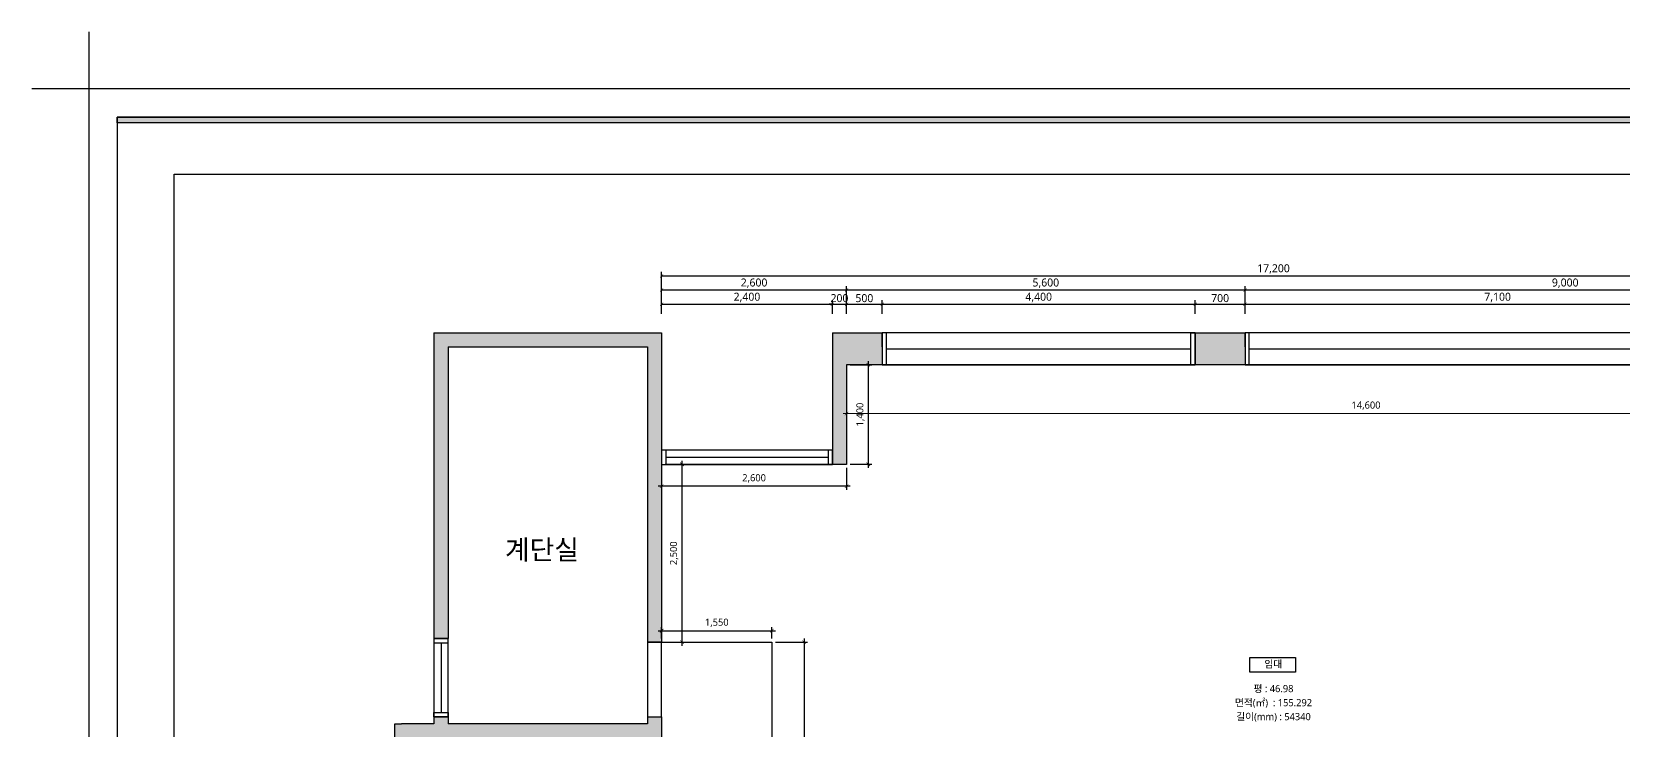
# Model space of a CAD drawing. Header units: metres. Extents: x 11578468 to 47831421, y -58341524 to -14256839.
# Drawn here: x 23808307 to 23830672, y -29025304 to -29015487 of the extents above; entities that cross this region are included whole.
import ezdxf
from ezdxf.enums import TextEntityAlignment as Align

# ---------------------------------------------------------------- set-up
doc = ezdxf.new("R2010")
doc.units = ezdxf.units.M
doc.header["$LTSCALE"] = 50
doc.header["$MEASUREMENT"] = 0
doc.linetypes.add('CEN', pattern=[62, 60, -1, 0, -1])
doc.layers.get('0').update_dxf_attribs({"linetype": 'CONTINUOUS'})
doc.layers.get('DEFPOINTS').update_dxf_attribs({"linetype": 'CONTINUOUS'})
for name, color, linetype in [('0-ELC TEXT', 7, 'CONTINUOUS'), ('3.기호.계단선', 30, 'CONTINUOUS'), ('CEN', 250, 'CEN'), ('FORM(YOURNAME)-1', 1, 'CONTINUOUS'), ('FORM(YOURNAME)-11', 1, 'CONTINUOUS'), ('wall', 3, 'CONTINUOUS'), ('WIN', 4, 'CONTINUOUS')]:
    doc.layers.add(name, color=color, linetype=linetype)
for name, color, linetype, lineweight in [('DIM', 7, 'CONTINUOUS', 15), ('ha', 8, 'CONTINUOUS', 5), ('wall2', 3, 'CONTINUOUS', 25)]:
    doc.layers.add(name, color=color, linetype=linetype, lineweight=lineweight)
doc.styles.add('HY 울릉도 L', font='malgun.ttf')
doc.styles.add('N 맑은고딕', font='malgun.ttf')
doc.styles.add('NEW 맑은고딕', font='malgun.ttf')
doc.styles.add('YOURNAME', font='malgun.ttf')
doc.styles.add('넥슨고딕', font='malgun.ttf')
doc.dimstyles.new('JJ IN 45', dxfattribs={"dimscale": 45, "dimtxt": 2.5, "dimasz": 1, "dimexe": 1.25, "dimexo": 1.5, "dimtad": 1, "dimdec": 6, "dimlunit": 6, "dimtxsty": 'N 맑은고딕', "dimblk": 'ARCHTICK', "dimcen": 2.5, "dimclrd": 256, "dimclre": 256, "dimclrt": 256, "dimadec": 0, "dimazin": 0, "dimtfac": 1, "dimtdec": 6, "dimtix": 1, "dimtmove": 0, "dimatfit": 3, "dimldrblk": 'ARCHTICK', "dimfxl": 1, "dimarcsym": 0})
doc.dimstyles.new('사본 50', dxfattribs={"dimscale": 50, "dimtxt": 2, "dimasz": 1, "dimexe": 1, "dimexo": 1, "dimgap": 1, "dimtad": 1, "dimdec": 0, "dimrnd": 0.05, "dimdsep": 46, "dimlunit": 6, "dimtxsty": 'HY 울릉도 L', "dimblk": 'ARCHTICK', "dimcen": 2.5, "dimdle": 1, "dimclrd": 133, "dimclre": 133, "dimclrt": 30, "dimadec": 0, "dimazin": 0, "dimtfac": 1, "dimtdec": 0, "dimtix": 1, "dimtmove": 2, "dimatfit": 3, "dimldrblk": 'ARCHTICK', "dimfxl": 1, "dimlwd": -1, "dimlwe": -1, "dimarcsym": 0})

# ---------------------------------------------------------------- blocks, each defined once
blk = doc.blocks.new('FORM-ELEVATION')
at = {"layer": 'FORM(YOURNAME)-11'}
h = blk.add_hatch(color=256, dxfattribs=at)
h.dxf.hatch_style = 1
h.paths.add_polyline_path([(-10309, 35708), (71691, 35708), (71691, 35508), (-10309, 35508)])
h.paths.add_polyline_path([(-10309, -21492), (71691, -21492), (71691, -21692), (-10309, -21692)])
at = {"layer": 'DEFPOINTS', "color": 1}
blk.add_lwpolyline([(-11309, 38708), (-11309, 36708), (-13309, 36708)], dxfattribs=at)
at = {"layer": 'DEFPOINTS', "color": 158}
blk.add_lwpolyline([(-10309, -21692), (71691, -21692), (71691, 35708), (-10309, 35708)], close=True, dxfattribs=at)
at = {"layer": 'DEFPOINTS'}
blk.add_lwpolyline([(-8309, 33708), (61071, 33708), (61071, -19692), (-8309, -19692)], close=True, dxfattribs=at)
at = {"layer": 'FORM(YOURNAME)-11', "color": 250}
blk.add_lwpolyline([(-11309, -22692), (72691, -22692), (72691, 36708), (-11309, 36708)], close=True, dxfattribs=at)
at = {"layer": 'FORM(YOURNAME)-11'}
blk.add_lwpolyline([(-10309, 35708), (71691, 35708), (71691, 35508), (-10309, 35508)], close=True, dxfattribs=at)
at = {"layer": 'FORM(YOURNAME)-11', "color": 3, "style": 'YOURNAME'}
for tag, height, p in [('1', 451, (71041, -1219)), ('2', 451, (71041, -1863)), ('3', 451, (71041, -3150)), ('4', 451, (71041, -5081)), ('5', 515, (71041, -7398)), ('6', 515, (71041, -9650)), ('7', 515, (71041, -11903)), ('8', 515, (71041, -14155)), ('9', 515, (71041, -16408)), ('10', 515, (66791, -18596)), ('11', 515, (71041, -18660)), ('12', 515, (66791, -20848)), ('13', 515, (71041, -20848))]:
    blk.add_attdef(tag, text='', height=height, dxfattribs=at).set_placement(p, align=Align.MIDDLE_RIGHT)
blk = doc.blocks.new('*U357')
at = {"layer": 'WIN', "linetype": 'Continuous'}
blk.add_line((60, -25), (4340, -25), dxfattribs=at)
for points in [[(0, -250), (4400, -250), (4400, 200), (0, 200)], [(0, -250), (60, -250), (60, 200), (0, 200)], [(4400, -250), (4340, -250), (4340, 200), (4400, 200)]]:
    blk.add_lwpolyline(points, close=True, dxfattribs=at)
blk = doc.blocks.new('*U358')
at = {"layer": 'WIN', "linetype": 'Continuous'}
blk.add_line((60, -25), (7040, -25), dxfattribs=at)
for points in [[(0, -250), (7100, -250), (7100, 200), (0, 200)], [(0, -250), (60, -250), (60, 200), (0, 200)], [(7100, -250), (7040, -250), (7040, 200), (7100, 200)]]:
    blk.add_lwpolyline(points, close=True, dxfattribs=at)
blk = doc.blocks.new('*U1962')
at = {"layer": 'WIN', "linetype": 'Continuous'}
blk.add_line((60, 100), (1040, 100), dxfattribs=at)
for points in [[(0, 0), (1100, 0), (1100, 200), (0, 200)], [(0, 0), (60, 0), (60, 200), (0, 200)], [(1100, 0), (1040, 0), (1040, 200), (1100, 200)]]:
    blk.add_lwpolyline(points, close=True, dxfattribs=at)
blk = doc.blocks.new('_ArchTick')
at = {"color": 0, "linetype": 'ByBlock', "const_width": 0.15}
blk.add_lwpolyline([(-0.5, -0.5), (0.5, 0.5)], dxfattribs=at)
blk = doc.blocks.new('*D395')
at = {"layer": 'DEFPOINTS', "color": 0, "transparency": 16777216}
for p in [(23730902, -29127857), (23728502, -29128057), (23730902, -29128057)]:
    blk.add_point(p, dxfattribs=at)
at = {"layer": 'DIM', "lineweight": -2, "transparency": 16777216}
for p, q in [((23728502, -29127990), (23728502, -29127801)), ((23728502, -29127857), (23730902, -29127857)), ((23730902, -29127990), (23730902, -29127801))]:
    blk.add_line(p, q, dxfattribs=at)
at = {"layer": 'DIM', "lineweight": -2, "transparency": 16777216, "xscale": 45, "yscale": 45, "zscale": 45, "rotation": 180}
blk.add_blockref('_ArchTick', (23728502, -29127857), dxfattribs=at)
at = {"layer": 'DIM', "lineweight": -2, "transparency": 16777216, "xscale": 45, "yscale": 45, "zscale": 45}
blk.add_blockref('_ArchTick', (23730902, -29127857), dxfattribs=at)
at = {"layer": 'DIM', "transparency": 16777216, "insert": (23729702, -29127761), "char_height": 112.5, "attachment_point": 5, "style": 'N 맑은고딕'}
blk.add_mtext('2,400', dxfattribs=at)
blk = doc.blocks.new('*D396')
at = {"layer": 'DEFPOINTS', "color": 0, "transparency": 16777216}
for p in [(23731102, -29127857), (23730902, -29128057), (23731102, -29128027)]:
    blk.add_point(p, dxfattribs=at)
at = {"layer": 'DIM', "lineweight": -2, "transparency": 16777216}
for p, q in [((23730902, -29127857), (23730857, -29127857)), ((23730902, -29127990), (23730902, -29127801)), ((23730902, -29127857), (23731102, -29127857)), ((23731102, -29127960), (23731102, -29127801)), ((23731102, -29127857), (23731147, -29127857))]:
    blk.add_line(p, q, dxfattribs=at)
at = {"layer": 'DIM', "lineweight": -2, "transparency": 16777216, "xscale": 45, "yscale": 45, "zscale": 45}
blk.add_blockref('_ArchTick', (23730902, -29127857), dxfattribs=at)
at = {"layer": 'DIM', "lineweight": -2, "transparency": 16777216, "xscale": 45, "yscale": 45, "zscale": 45, "rotation": 180}
blk.add_blockref('_ArchTick', (23731102, -29127857), dxfattribs=at)
at = {"layer": 'DIM', "transparency": 16777216, "insert": (23731002, -29127771), "char_height": 112.5, "attachment_point": 5, "style": 'N 맑은고딕'}
blk.add_mtext('200', dxfattribs=at)
blk = doc.blocks.new('*D397')
at = {"layer": 'DEFPOINTS', "color": 0, "transparency": 16777216}
for p in [(23731602, -29127857), (23731102, -29128027), (23731602, -29128057)]:
    blk.add_point(p, dxfattribs=at)
at = {"layer": 'DIM', "lineweight": -2, "transparency": 16777216}
for p, q in [((23731102, -29127960), (23731102, -29127801)), ((23731102, -29127857), (23731602, -29127857)), ((23731602, -29127990), (23731602, -29127801))]:
    blk.add_line(p, q, dxfattribs=at)
at = {"layer": 'DIM', "lineweight": -2, "transparency": 16777216, "xscale": 45, "yscale": 45, "zscale": 45, "rotation": 180}
blk.add_blockref('_ArchTick', (23731102, -29127857), dxfattribs=at)
at = {"layer": 'DIM', "lineweight": -2, "transparency": 16777216, "xscale": 45, "yscale": 45, "zscale": 45}
blk.add_blockref('_ArchTick', (23731602, -29127857), dxfattribs=at)
at = {"layer": 'DIM', "transparency": 16777216, "insert": (23731352, -29127771), "char_height": 112.5, "attachment_point": 5, "style": 'N 맑은고딕'}
blk.add_mtext('500', dxfattribs=at)
blk = doc.blocks.new('*D398')
at = {"layer": 'DEFPOINTS', "color": 0, "transparency": 16777216}
for p in [(23736002, -29127857), (23731602, -29128057), (23736002, -29128057)]:
    blk.add_point(p, dxfattribs=at)
at = {"layer": 'DIM', "lineweight": -2, "transparency": 16777216}
for p, q in [((23731602, -29127990), (23731602, -29127801)), ((23731602, -29127857), (23736002, -29127857)), ((23736002, -29127990), (23736002, -29127801))]:
    blk.add_line(p, q, dxfattribs=at)
at = {"layer": 'DIM', "lineweight": -2, "transparency": 16777216, "xscale": 45, "yscale": 45, "zscale": 45, "rotation": 180}
blk.add_blockref('_ArchTick', (23731602, -29127857), dxfattribs=at)
at = {"layer": 'DIM', "lineweight": -2, "transparency": 16777216, "xscale": 45, "yscale": 45, "zscale": 45}
blk.add_blockref('_ArchTick', (23736002, -29127857), dxfattribs=at)
at = {"layer": 'DIM', "transparency": 16777216, "insert": (23733802, -29127761), "char_height": 112.5, "attachment_point": 5, "style": 'N 맑은고딕'}
blk.add_mtext('4,400', dxfattribs=at)
blk = doc.blocks.new('*D399')
at = {"layer": 'DEFPOINTS', "color": 0, "transparency": 16777216}
for p in [(23736702, -29127857), (23736002, -29128057), (23736702, -29128057)]:
    blk.add_point(p, dxfattribs=at)
at = {"layer": 'DIM', "lineweight": -2, "transparency": 16777216}
for p, q in [((23736002, -29127990), (23736002, -29127801)), ((23736002, -29127857), (23736702, -29127857)), ((23736702, -29127990), (23736702, -29127801))]:
    blk.add_line(p, q, dxfattribs=at)
at = {"layer": 'DIM', "lineweight": -2, "transparency": 16777216, "xscale": 45, "yscale": 45, "zscale": 45, "rotation": 180}
blk.add_blockref('_ArchTick', (23736002, -29127857), dxfattribs=at)
at = {"layer": 'DIM', "lineweight": -2, "transparency": 16777216, "xscale": 45, "yscale": 45, "zscale": 45}
blk.add_blockref('_ArchTick', (23736702, -29127857), dxfattribs=at)
at = {"layer": 'DIM', "transparency": 16777216, "insert": (23736352, -29127771), "char_height": 112.5, "attachment_point": 5, "style": 'N 맑은고딕'}
blk.add_mtext('700', dxfattribs=at)
blk = doc.blocks.new('*D400')
at = {"layer": 'DEFPOINTS', "color": 0, "transparency": 16777216}
for p in [(23743802, -29127857), (23736702, -29128057), (23743802, -29128057)]:
    blk.add_point(p, dxfattribs=at)
at = {"layer": 'DIM', "lineweight": -2, "transparency": 16777216}
for p, q in [((23736702, -29127990), (23736702, -29127801)), ((23736702, -29127857), (23743802, -29127857)), ((23743802, -29127990), (23743802, -29127801))]:
    blk.add_line(p, q, dxfattribs=at)
at = {"layer": 'DIM', "lineweight": -2, "transparency": 16777216, "xscale": 45, "yscale": 45, "zscale": 45, "rotation": 180}
blk.add_blockref('_ArchTick', (23736702, -29127857), dxfattribs=at)
at = {"layer": 'DIM', "lineweight": -2, "transparency": 16777216, "xscale": 45, "yscale": 45, "zscale": 45}
blk.add_blockref('_ArchTick', (23743802, -29127857), dxfattribs=at)
at = {"layer": 'DIM', "transparency": 16777216, "insert": (23740252, -29127761), "char_height": 112.5, "attachment_point": 5, "style": 'N 맑은고딕'}
blk.add_mtext('7,100', dxfattribs=at)
blk = doc.blocks.new('*D403')
at = {"layer": 'DEFPOINTS', "color": 0, "transparency": 16777216}
for p in [(23736702, -29127657), (23736702, -29128057), (23745702, -29128057)]:
    blk.add_point(p, dxfattribs=at)
at = {"layer": 'DIM', "lineweight": -2, "transparency": 16777216}
for p, q in [((23736702, -29127990), (23736702, -29127601)), ((23745702, -29127657), (23736702, -29127657)), ((23745702, -29127990), (23745702, -29127601))]:
    blk.add_line(p, q, dxfattribs=at)
at = {"layer": 'DIM', "lineweight": -2, "transparency": 16777216, "xscale": 45, "yscale": 45, "zscale": 45, "rotation": 180}
blk.add_blockref('_ArchTick', (23736702, -29127657), dxfattribs=at)
at = {"layer": 'DIM', "lineweight": -2, "transparency": 16777216, "xscale": 45, "yscale": 45, "zscale": 45}
blk.add_blockref('_ArchTick', (23745702, -29127657), dxfattribs=at)
at = {"layer": 'DIM', "transparency": 16777216, "insert": (23741202, -29127561), "char_height": 112.5, "attachment_point": 5, "style": 'N 맑은고딕'}
blk.add_mtext('9,000', dxfattribs=at)
blk = doc.blocks.new('*D404')
at = {"layer": 'DEFPOINTS', "color": 0, "transparency": 16777216}
for p in [(23731102, -29127657), (23731102, -29128057), (23736702, -29128057)]:
    blk.add_point(p, dxfattribs=at)
at = {"layer": 'DIM', "lineweight": -2, "transparency": 16777216}
for p, q in [((23731102, -29127990), (23731102, -29127601)), ((23736702, -29127657), (23731102, -29127657)), ((23736702, -29127990), (23736702, -29127601))]:
    blk.add_line(p, q, dxfattribs=at)
at = {"layer": 'DIM', "lineweight": -2, "transparency": 16777216, "xscale": 45, "yscale": 45, "zscale": 45, "rotation": 180}
blk.add_blockref('_ArchTick', (23731102, -29127657), dxfattribs=at)
at = {"layer": 'DIM', "lineweight": -2, "transparency": 16777216, "xscale": 45, "yscale": 45, "zscale": 45}
blk.add_blockref('_ArchTick', (23736702, -29127657), dxfattribs=at)
at = {"layer": 'DIM', "transparency": 16777216, "insert": (23733902, -29127561), "char_height": 112.5, "attachment_point": 5, "style": 'N 맑은고딕'}
blk.add_mtext('5,600', dxfattribs=at)
blk = doc.blocks.new('*D405')
at = {"layer": 'DEFPOINTS', "color": 0, "transparency": 16777216}
for p in [(23728502, -29127657), (23728502, -29128057), (23731102, -29128057)]:
    blk.add_point(p, dxfattribs=at)
at = {"layer": 'DIM', "lineweight": -2, "transparency": 16777216}
for p, q in [((23728502, -29127990), (23728502, -29127601)), ((23731102, -29127657), (23728502, -29127657)), ((23731102, -29127990), (23731102, -29127601))]:
    blk.add_line(p, q, dxfattribs=at)
at = {"layer": 'DIM', "lineweight": -2, "transparency": 16777216, "xscale": 45, "yscale": 45, "zscale": 45, "rotation": 180}
blk.add_blockref('_ArchTick', (23728502, -29127657), dxfattribs=at)
at = {"layer": 'DIM', "lineweight": -2, "transparency": 16777216, "xscale": 45, "yscale": 45, "zscale": 45}
blk.add_blockref('_ArchTick', (23731102, -29127657), dxfattribs=at)
at = {"layer": 'DIM', "transparency": 16777216, "insert": (23729802, -29127561), "char_height": 112.5, "attachment_point": 5, "style": 'N 맑은고딕'}
blk.add_mtext('2,600', dxfattribs=at)
blk = doc.blocks.new('*D406')
at = {"layer": 'DEFPOINTS', "color": 0, "transparency": 16777216}
for p in [(23745702, -29127457), (23728502, -29128057), (23745702, -29128057)]:
    blk.add_point(p, dxfattribs=at)
at = {"layer": 'DIM', "lineweight": -2, "transparency": 16777216}
for p, q in [((23728502, -29127990), (23728502, -29127401)), ((23728502, -29127457), (23745702, -29127457)), ((23745702, -29127990), (23745702, -29127401))]:
    blk.add_line(p, q, dxfattribs=at)
at = {"layer": 'DIM', "lineweight": -2, "transparency": 16777216, "xscale": 45, "yscale": 45, "zscale": 45, "rotation": 180}
blk.add_blockref('_ArchTick', (23728502, -29127457), dxfattribs=at)
at = {"layer": 'DIM', "lineweight": -2, "transparency": 16777216, "xscale": 45, "yscale": 45, "zscale": 45}
blk.add_blockref('_ArchTick', (23745702, -29127457), dxfattribs=at)
at = {"layer": 'DIM', "transparency": 16777216, "insert": (23737102, -29127361), "char_height": 112.5, "attachment_point": 5, "style": 'N 맑은고딕'}
blk.add_mtext('17,200', dxfattribs=at)
blk = doc.blocks.new('*D2495')
at = {"layer": 'DEFPOINTS', "color": 0}
for p in [(23819758, -29020167), (23834358, -29020167), (23834358, -29020853)]:
    blk.add_point(p, dxfattribs=at)
at = {"layer": 'DIM', "color": 133, "ltscale": 10}
for p, q in [((23819758, -29020217), (23819758, -29020903)), ((23834358, -29020217), (23834358, -29020903)), ((23819708, -29020853), (23834408, -29020853))]:
    blk.add_line(p, q, dxfattribs=at)
at = {"layer": 'DIM', "color": 133, "xscale": 50, "yscale": 50, "zscale": 50, "rotation": 180}
blk.add_blockref('_ArchTick', (23819758, -29020853), dxfattribs=at)
at = {"layer": 'DIM', "color": 133, "xscale": 50, "yscale": 50, "zscale": 50}
blk.add_blockref('_ArchTick', (23834358, -29020853), dxfattribs=at)
at = {"layer": 'DIM', "color": 30, "ltscale": 10, "insert": (23827058, -29020743), "char_height": 100, "attachment_point": 5, "style": 'HY 울릉도 L'}
blk.add_mtext('14,600', dxfattribs=at)
blk = doc.blocks.new('*D2527')
at = {"layer": 'DEFPOINTS', "color": 0}
for p in [(23819758, -29020167), (23819758, -29021567), (23820063, -29021567)]:
    blk.add_point(p, dxfattribs=at)
at = {"layer": 'wall', "color": 133, "ltscale": 10}
for p, q in [((23819808, -29020167), (23820113, -29020167)), ((23820063, -29020117), (23820063, -29021617)), ((23819808, -29021567), (23820113, -29021567))]:
    blk.add_line(p, q, dxfattribs=at)
at = {"layer": 'wall', "color": 133, "xscale": 50, "yscale": 50, "zscale": 50}
for p, rotation in [((23820063, -29020167), 90), ((23820063, -29021567), 270)]:
    blk.add_blockref('_ArchTick', p, dxfattribs=dict(at, rotation=rotation))
at = {"layer": 'wall', "color": 30, "ltscale": 10, "insert": (23819953, -29020867), "char_height": 100, "attachment_point": 5, "rotation": 90, "style": 'HY 울릉도 L'}
blk.add_mtext('1,400', dxfattribs=at)
blk = doc.blocks.new('*D2528')
at = {"layer": 'DEFPOINTS', "color": 0}
for p in [(23817158, -29021567), (23819758, -29021567), (23817158, -29021875)]:
    blk.add_point(p, dxfattribs=at)
at = {"layer": 'wall', "color": 133, "ltscale": 10}
for p, q in [((23817158, -29021617), (23817158, -29021925)), ((23819758, -29021617), (23819758, -29021925)), ((23819808, -29021875), (23817108, -29021875))]:
    blk.add_line(p, q, dxfattribs=at)
at = {"layer": 'wall', "color": 133, "xscale": 50, "yscale": 50, "zscale": 50, "rotation": 180}
blk.add_blockref('_ArchTick', (23817158, -29021875), dxfattribs=at)
at = {"layer": 'wall', "color": 133, "xscale": 50, "yscale": 50, "zscale": 50}
blk.add_blockref('_ArchTick', (23819758, -29021875), dxfattribs=at)
at = {"layer": 'wall', "color": 30, "ltscale": 10, "insert": (23818458, -29021765), "char_height": 100, "attachment_point": 5, "style": 'HY 울릉도 L'}
blk.add_mtext('2,600', dxfattribs=at)
blk = doc.blocks.new('*D2529')
at = {"layer": 'DEFPOINTS', "color": 0}
for p in [(23817158, -29021567), (23817158, -29024067), (23817444, -29024067)]:
    blk.add_point(p, dxfattribs=at)
at = {"layer": 'wall', "color": 133, "ltscale": 10}
for p, q in [((23817444, -29021517), (23817444, -29024117)), ((23817208, -29021567), (23817494, -29021567)), ((23817208, -29024067), (23817494, -29024067))]:
    blk.add_line(p, q, dxfattribs=at)
at = {"layer": 'wall', "color": 133, "xscale": 50, "yscale": 50, "zscale": 50}
for p, rotation in [((23817444, -29021567), 90), ((23817444, -29024067), 270)]:
    blk.add_blockref('_ArchTick', p, dxfattribs=dict(at, rotation=rotation))
at = {"layer": 'wall', "color": 30, "ltscale": 10, "insert": (23817334, -29022817), "char_height": 100, "attachment_point": 5, "rotation": 90, "style": 'HY 울릉도 L'}
blk.add_mtext('2,500', dxfattribs=at)
blk = doc.blocks.new('*D2530')
at = {"layer": 'DEFPOINTS', "color": 0}
for p in [(23818708, -29023906), (23817158, -29024067), (23818708, -29024067)]:
    blk.add_point(p, dxfattribs=at)
at = {"layer": 'wall', "color": 133, "ltscale": 10}
for p, q in [((23817108, -29023906), (23818758, -29023906)), ((23817158, -29024017), (23817158, -29023856)), ((23818708, -29024017), (23818708, -29023856))]:
    blk.add_line(p, q, dxfattribs=at)
at = {"layer": 'wall', "color": 133, "xscale": 50, "yscale": 50, "zscale": 50, "rotation": 180}
blk.add_blockref('_ArchTick', (23817158, -29023906), dxfattribs=at)
at = {"layer": 'wall', "color": 133, "xscale": 50, "yscale": 50, "zscale": 50}
blk.add_blockref('_ArchTick', (23818708, -29023906), dxfattribs=at)
at = {"layer": 'wall', "color": 30, "ltscale": 10, "insert": (23817933, -29023795), "char_height": 100, "attachment_point": 5, "style": 'HY 울릉도 L'}
blk.add_mtext('1,550', dxfattribs=at)
blk = doc.blocks.new('*D2531')
at = {"layer": 'DEFPOINTS', "color": 0}
for p in [(23818708, -29024067), (23818708, -29029917), (23819160, -29029917)]:
    blk.add_point(p, dxfattribs=at)
at = {"layer": 'wall', "color": 133, "ltscale": 10}
for p, q in [((23818758, -29024067), (23819210, -29024067)), ((23819160, -29024017), (23819160, -29029967)), ((23818758, -29029917), (23819210, -29029917))]:
    blk.add_line(p, q, dxfattribs=at)
at = {"layer": 'wall', "color": 133, "xscale": 50, "yscale": 50, "zscale": 50}
for p, rotation in [((23819160, -29024067), 90), ((23819160, -29029917), 270)]:
    blk.add_blockref('_ArchTick', p, dxfattribs=dict(at, rotation=rotation))
at = {"layer": 'wall', "color": 30, "ltscale": 10, "insert": (23819050, -29026992), "char_height": 100, "attachment_point": 5, "rotation": 90, "style": 'HY 울릉도 L'}
blk.add_mtext('5,850', dxfattribs=at)
blk = doc.blocks.new('sdagdgds')
at = {"layer": 'ha', "transparency": 33554687}
h = blk.add_hatch(color=256, dxfattribs=at)
h.dxf.hatch_style = 1
h.paths.add_polyline_path([(23725502, -29128457), (23728302, -29128457), (23728302, -29132607), (23728502, -29132607), (23728502, -29128257), (23728302, -29128257), (23725302, -29128257), (23725302, -29132557), (23725502, -29132557)])
h.paths.add_polyline_path([(23728502, -29133657), (23728302, -29133657), (23728302, -29133757), (23725502, -29133757), (23725502, -29133657), (23725302, -29133657), (23725302, -29133757), (23724848.0976572, -29133757), (23724752, -29133757), (23724752, -29136507), (23725152, -29136507), (23725152, -29137657), (23725352, -29137657), (23725352, -29137507), (23727752, -29137507), (23727952, -29137507), (23727952, -29137307), (23725352, -29137307), (23725352, -29136507), (23727052, -29136507), (23727052, -29136707), (23727252, -29136707), (23727252, -29136507), (23727252, -29135757), (23727252, -29135707), (23727052, -29135707), (23727052, -29135757), (23727052, -29136307), (23725352, -29136307), (23724952, -29136307), (23724952, -29133957), (23727052, -29133957), (23727052, -29134507), (23727252, -29134507), (23727252, -29133957), (23728502, -29133957)])
h.paths.add_polyline_path([(23727952, -29138607), (23727752, -29138607), (23727752, -29139637), (23725352, -29139637), (23725352, -29139457), (23725152, -29139457), (23725152, -29140057), (23725352, -29140057), (23725352, -29139837), (23727752, -29139837), (23727752, -29139907), (23727952, -29139907), (23727952, -29139837)])
h.paths.add_polyline_path([(23727952, -29141007), (23727752, -29141007), (23727752, -29142007), (23725352, -29142007), (23725352, -29141857), (23725152, -29141857), (23725152, -29144557), (23725652, -29144557), (23725652, -29144657), (23729552, -29144657), (23729552, -29144457), (23725852, -29144457), (23725852, -29144357), (23725352, -29144357), (23725352, -29142207), (23727952, -29142207)])
h.paths.add_polyline_path([(23731552, -29144307), (23730852, -29144307), (23730852, -29144457), (23730732, -29144457), (23730732, -29144657), (23732052, -29144657), (23732052, -29144457), (23731552, -29144457)])
h.paths.add_polyline_path([(23739502, -29144457), (23736702, -29144457), (23736702, -29144307), (23736002, -29144307), (23736002, -29144457), (23733202, -29144457), (23733202, -29144657), (23739502, -29144657)])
h.paths.add_polyline_path([(23745902, -29143307), (23745702, -29143307), (23745702, -29144457), (23744702, -29144457), (23744702, -29144307), (23744002, -29144307), (23744002, -29144457), (23743102, -29144457), (23743102, -29144657), (23745902, -29144657)])
h.paths.add_polyline_path([(23745902, -29133157), (23745702, -29133157), (23745702, -29139657), (23745902, -29139657)])
h.paths.add_polyline_path([(23745902, -29140857), (23745702, -29140857), (23745702, -29142157), (23745902, -29142157)])
h.paths.add_polyline_path([(23744602, -29136307), (23743902, -29136307), (23743902, -29136657), (23744602, -29136657)])
h.paths.add_polyline_path([(23736702, -29136307), (23736002, -29136307), (23736002, -29136657), (23736702, -29136657)])
h.paths.add_polyline_path([(23731602, -29136307), (23730902, -29136307), (23730902, -29136657), (23731602, -29136657)])
h.paths.add_polyline_path([(23745902, -29130707), (23745702, -29130707), (23745702, -29131957), (23745902, -29131957)])
h.paths.add_polyline_path([(23745902, -29128257), (23743802, -29128257), (23743802, -29128457), (23743802, -29128707), (23744502, -29128707), (23744502, -29128457), (23745702, -29128457), (23745702, -29129607), (23745902, -29129607)])
h.paths.add_polyline_path([(23731602, -29128457), (23731602, -29128257), (23730902, -29128257), (23730902, -29130107), (23731102, -29130107), (23731102, -29128707), (23731602, -29128707)])
h.paths.add_polyline_path([(23736702, -29128257), (23736002, -29128257), (23736002, -29128457), (23736002, -29128707), (23736702, -29128707), (23736702, -29128457)])
at = {"layer": 'CEN'}
blk.add_lwpolyline([(23728302, -29133657), (23728502, -29133657), (23728502, -29132607), (23728302, -29132607)], close=True, dxfattribs=at)
at = {"layer": 'wall'}
for p, q in [((23725302, -29128257), (23728502, -29128257)), ((23725302, -29128257), (23725302, -29132557)), ((23728302, -29128257), (23728502, -29128257)), ((23728502, -29128257), (23728502, -29132607)), ((23730902, -29128257), (23731602, -29128257)), ((23730902, -29128257), (23730902, -29130107)), ((23731602, -29128457), (23731602, -29128257)), ((23736002, -29128257), (23736702, -29128257)), ((23736002, -29128457), (23736002, -29128257)), ((23736702, -29128457), (23736702, -29128257)), ((23725502, -29128457), (23728302, -29128457)), ((23725502, -29128457), (23725502, -29132557)), ((23728302, -29128457), (23728302, -29132607)), ((23731602, -29128457), (23731602, -29128707)), ((23736002, -29128707), (23736002, -29128457)), ((23736702, -29128457), (23736702, -29128707)), ((23731102, -29128707), (23731102, -29130107)), ((23731602, -29128707), (23731102, -29128707)), ((23736702, -29128707), (23736002, -29128707)), ((23725302, -29132557), (23725502, -29132557)), ((23728302, -29132607), (23728502, -29132607)), ((23724752, -29136507), (23724752, -29133757)), ((23724752, -29133757), (23724848.0976572, -29133757)), ((23725302, -29133757), (23724848.0976572, -29133757)), ((23725302, -29133657), (23725302, -29133757)), ((23725302, -29133657), (23725502, -29133657)), ((23725502, -29133657), (23725502, -29133757)), ((23728302, -29133757), (23725502, -29133757)), ((23728302, -29133657), (23728302, -29133757)), ((23728302, -29133657), (23728502, -29133657)), ((23728502, -29133657), (23728502, -29133957))]:
    blk.add_line(p, q, dxfattribs=at)
at = {"layer": 'WIN', "linetype": 'Continuous'}
for p, q in [((23728562, -29129907), (23728562, -29130107)), ((23728562, -29130007), (23730842, -29130007)), ((23730842, -29129907), (23730842, -29130107))]:
    blk.add_line(p, q, dxfattribs=at)
blk.add_lwpolyline([(23730902, -29129907), (23728502, -29129907), (23728502, -29130107), (23730902, -29130107)], close=True, dxfattribs=at)
for name, p in [('*U357', (23731602, -29128457)), ('*U358', (23736702, -29128457))]:
    blk.add_blockref(name, p, dxfattribs=at)
at = {"layer": 'WIN', "linetype": 'Continuous', "rotation": 270}
blk.add_blockref('*U1962', (23725302, -29132557), dxfattribs=at)
at = {"layer": 'wall2', "insert": (23726301.8155433, -29131169.0249183), "char_height": 275.88175264, "attachment_point": 1, "style": 'NEW 맑은고딕'}
blk.add_mtext_dynamic_manual_height_columns('계단실', width=3673.452008802, gutter_width=1379.4087632, heights=[0], dxfattribs=at)
at = {"layer": 'DIM'}
for base, p1, p2, picture, middle in [((23745702, -29127457), (23728502, -29128057), (23745702, -29128057), '*D406', (23737102, -29127361.0081521794)), ((23728502, -29127657), (23731102, -29128057), (23728502, -29128057), '*D405', (23729802, -29127561.3138586991)), ((23731102, -29127657), (23736702, -29128057), (23731102, -29128057), '*D404', (23733902, -29127561.3138586991)), ((23736702, -29127657), (23745702, -29128057), (23736702, -29128057), '*D403', (23741202, -29127561.3138586991)), ((23730902, -29127857), (23728502, -29128057), (23730902, -29128057), '*D395', (23729702, -29127761.3138586991)), ((23731102, -29127857), (23730902, -29128057), (23731102, -29128027.1003937), '*D396', (23731002, -29127770.7525476)), ((23731602, -29127857), (23731102, -29128027.1003937), (23731602, -29128057), '*D397', (23731352, -29127770.7525476)), ((23736002, -29127857), (23731602, -29128057), (23736002, -29128057), '*D398', (23733802, -29127761.3138586991)), ((23736702, -29127857), (23736002, -29128057), (23736702, -29128057), '*D399', (23736352, -29127770.7525475509)), ((23743802, -29127857), (23736702, -29128057), (23743802, -29128057), '*D400', (23740252, -29127761.0081521794))]:
    dim = blk.add_linear_dim(base=base, p1=p1, p2=p2, dimstyle='JJ IN 45', dxfattribs=at)
    dim.commit()
    dim.dimension.update_dxf_attribs({"geometry": picture, "text_midpoint": middle})

msp = doc.modelspace()

# ---------------------------------------------------------------- linework, layer by layer
at = {"layer": '0-ELC TEXT'}
msp.add_lwpolyline([(23825426.1, -29024284.2), (23826064.6, -29024284.2), (23826064.6, -29024486.7), (23825426.1, -29024486.7)], close=True, dxfattribs=at)
at = {"layer": 'wall', "ltscale": 10}
msp.add_lwpolyline([(23817157.7, -29021567.2), (23817157.7, -29024067.2), (23818707.7, -29024067.2), (23818707.7, -29029917.2), (23834357.7, -29029917.2), (23834357.7, -29019917.2), (23833157.7, -29019917.2), (23833157.7, -29020167.2), (23819757.7, -29020167.2), (23819757.7, -29021567.2), (23817217.7, -29021567.2)], dxfattribs=at)

# ---------------------------------------------------------------- block references
at = {"layer": '3.기호.계단선'}
msp.add_blockref('sdagdgds', (88655.7, 108539.8), dxfattribs=at)
at = {"layer": 'FORM(YOURNAME)-1', "xscale": 0.4, "yscale": 0.4, "zscale": 0.4}
msp.add_blockref('FORM-ELEVATION', (23813630.1, -29030970.5), dxfattribs=at)

# ---------------------------------------------------------------- texts
at = {"layer": 'wall', "color": 7, "ltscale": 10, "style": '넥슨고딕'}
msp.add_text('평 : 46.98', height=100, dxfattribs=at).set_placement((23825757.7, -29024717.2), align=Align.MIDDLE)
at = {"layer": 'wall', "ltscale": 10, "style": '넥슨고딕'}
for s, p in [('면적(㎡)  : 155.292', (23825757.7, -29024917.2)), ('길이(mm) : 54340', (23825757.7, -29025117.2))]:
    msp.add_text(s, height=100, dxfattribs=at).set_placement(p, align=Align.MIDDLE)
at = {"layer": 'wall', "ltscale": 10, "insert": (23825629.7, -29024324.1), "char_height": 100, "attachment_point": 1, "style": '넥슨고딕'}
msp.add_mtext_dynamic_manual_height_columns('임대', width=532.558, gutter_width=500, heights=[0], dxfattribs=at)

# ---------------------------------------------------------------- dimensions: what is measured, and where the dimension line sits
at = {"layer": 'DIM', "ltscale": 10}
dim = msp.add_linear_dim(base=(23834357.7, -29020853.2), p1=(23819757.7, -29020167.2), p2=(23834357.7, -29020167.2), dimstyle='사본 50', dxfattribs=at)
dim.commit()
dim.dimension.update_dxf_attribs({"geometry": '*D2495', "text_midpoint": (23827057.7, -29020742.9)})
at = {"layer": 'wall', "ltscale": 10}
for base, p1, p2, picture, middle in [((23820063, -29021567.2), (23819757.7, -29020167.2), (23819757.7, -29021567.2), '*D2527', (23819952.7, -29020867.2)), ((23817443.7, -29024067.2), (23817157.7, -29021567.2), (23817157.7, -29024067.2), '*D2529', (23817333.6, -29022817.2)), ((23819159.9, -29029917.2), (23818707.7, -29024067.2), (23818707.7, -29029917.2), '*D2531', (23819049.9, -29026992.2))]:
    dim = msp.add_linear_dim(base=base, p1=p1, p2=p2, angle=90, dimstyle='사본 50', dxfattribs=at)
    dim.commit()
    dim.dimension.update_dxf_attribs({"geometry": picture, "text_midpoint": middle})
for base, p1, p2, picture, middle in [((23817157.7, -29021874.8), (23819757.7, -29021567.2), (23817157.7, -29021567.2), '*D2528', (23818457.7, -29021764.8)), ((23818707.7, -29023905.7), (23817157.7, -29024067.2), (23818707.7, -29024067.2), '*D2530', (23817932.7, -29023795.4))]:
    dim = msp.add_linear_dim(base=base, p1=p1, p2=p2, dimstyle='사본 50', dxfattribs=at)
    dim.commit()
    dim.dimension.update_dxf_attribs({"geometry": picture, "text_midpoint": middle})

doc.saveas('drawing.dxf')
